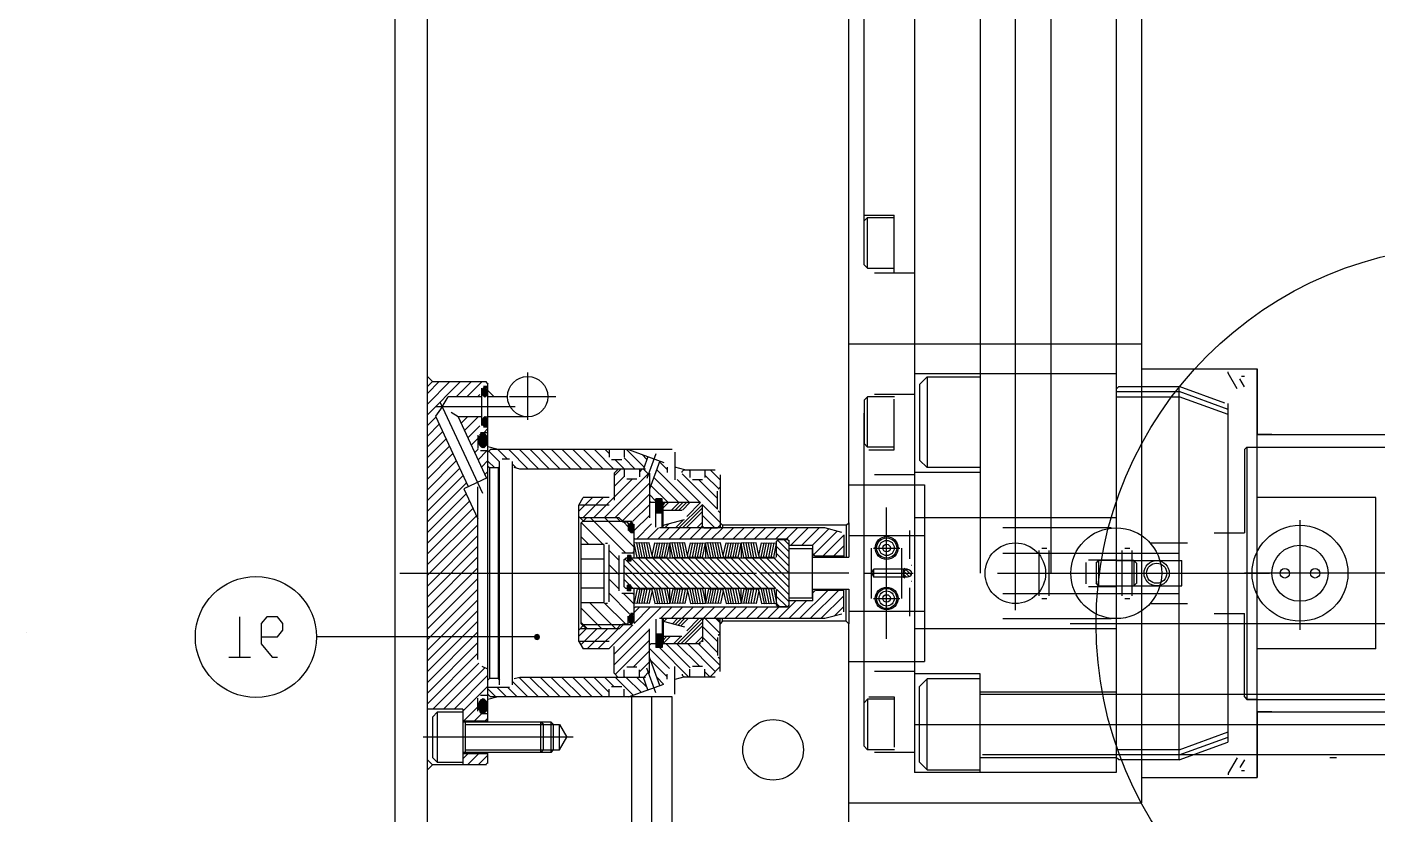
# Model space of a CAD drawing. Header units: millimetres. Extents: x -1 to 1014, y -756 to 757.
# Drawn here: x 357.9 to 429.7, y 126.9 to 168.8 of the extents above; entities that cross this region are included whole.
import ezdxf

# ---------------------------------------------------------------- set-up
doc = ezdxf.new("R2010")
doc.units = ezdxf.units.MM

# ---------------------------------------------------------------- blocks, each defined once
blk = doc.blocks.new('blockName2')
for points in [[(405.103, 306.066), (405.103, 129.081)], [(415.845, 306.066), (415.845, 129.081)], [(410.474, 137.724), (410.474, 295.457)], [(412.354, 295.457), (412.354, 139.69)], [(401.611, 142.375), (401.611, 292.819)], [(408.594, 215.156), (408.594, 139.69)], [(417.188, 212.337), (417.188, 127.47)], [(377.481, 29.578), (377.481, 203.965)], [(379.186, 29.578), (379.186, 203.965)], [(402.417, 200.332), (402.417, 156.126)], [(402.417, 158.758), (404.028, 158.758)], [(402.417, 158.436), (402.605, 158.624)], [(402.605, 155.938), (402.605, 158.624)], [(402.605, 158.624), (404.028, 158.624)], [(404.028, 155.669), (404.028, 158.758)], [(405.103, 158.129), (405.103, 129.081)], [(402.417, 156.126), (402.605, 155.938)], [(402.605, 155.938), (404.028, 155.938)], [(405.103, 155.669), (402.98, 155.669)], [(401.611, 151.909), (417.188, 151.909)], [(379.455, 149.895), (379.186, 150.164)], [(384.521, 150.379), (384.521, 147.851)], [(415.845, 150.298), (405.103, 150.298)], [(405.373, 149.745), (405.776, 150.148)], [(405.775, 150.148), (408.594, 150.148)], [(405.775, 150.148), (405.775, 145.314)], [(408.594, 150.282), (408.594, 145.046)], [(417.188, 150.567), (423.338, 150.567)], [(421.794, 150.34), (421.794, 150.42)], [(422.271, 149.515), (421.794, 150.34)], [(422.513, 150.189), (422.667, 150.189)], [(423.338, 128.813), (423.338, 150.567)], [(423.338, 150.566), (423.338, 147.075)], [(379.455, 149.895), (379.186, 149.627)], [(379.817, 149.895), (379.186, 149.264)], [(380.387, 149.895), (379.186, 148.694)], [(380.957, 149.895), (379.186, 148.124)], [(379.455, 149.895), (382.328, 149.895)], [(381.527, 149.895), (380.721, 149.089)], [(382.096, 149.895), (381.291, 149.089)], [(382.248, 149.632), (382.087, 149.348), (382.248, 149.064), (382.409, 149.348), (382.248, 149.632)], [(382.087, 147.553), (382.087, 149.551)], [(382.371, 149.166), (382.096, 149.442)], [(382.392, 149.222), (382.112, 149.502)], [(382.405, 149.285), (382.136, 149.553)], [(382.409, 149.632), (382.167, 149.632)], [(382.409, 149.357), (382.169, 149.596)], [(382.4, 149.442), (382.215, 149.626)], [(382.275, 149.895), (382.409, 149.761)], [(382.349, 149.568), (382.303, 149.615)], [(382.409, 149.638), (382.403, 149.632)], [(382.409, 131.767), (382.409, 149.815)], [(405.372, 149.745), (405.372, 145.717)], [(415.845, 149.493), (415.98, 149.627)], [(415.845, 149.493), (415.845, 129.888)], [(415.979, 149.627), (419.188, 149.627)], [(419.188, 129.753), (419.188, 149.627)], [(421.622, 148.742), (419.189, 149.627)], [(422.667, 149.618), (422.425, 150.037)], [(379.874, 148.774), (382.119, 143.959)], [(379.977, 148.552), (380.287, 149.089)], [(382.087, 149.089), (380.287, 149.089)], [(381.979, 149.208), (381.86, 149.089)], [(382.343, 149.119), (382.087, 149.375)], [(382.304, 149.082), (382.089, 149.297)], [(382.246, 149.064), (382.11, 149.2)], [(382.737, 149.089), (382.409, 149.418)], [(383.447, 149.089), (382.409, 149.089)], [(386.016, 149.089), (383.548, 149.089)], [(402.427, 148.898), (402.615, 149.086)], [(402.427, 148.898), (402.427, 146.589)], [(402.615, 146.401), (402.615, 149.086)], [(404.038, 149.086), (402.615, 149.086)], [(402.98, 149.22), (405.103, 149.22)], [(404.028, 146.266), (404.028, 148.952)], [(405.103, 149.22), (405.103, 130.159)], [(415.845, 149.358), (419.188, 149.358)], [(415.845, 149.089), (419.188, 149.089)], [(421.794, 148.41), (419.189, 149.359)], [(421.794, 148.142), (419.189, 149.09)], [(421.794, 130.702), (421.794, 148.732)], [(379.638, 148.007), (379.186, 147.555)], [(379.977, 148.552), (379.621, 148.044)], [(379.621, 148.044), (381.364, 144.305)], [(383.86, 148.552), (379.644, 148.552)], [(380.82, 148.015), (380.445, 148.254)], [(382.087, 148.015), (380.82, 148.015)], [(380.82, 148.015), (382.338, 144.759)], [(381.321, 148.015), (380.979, 147.673)], [(381.891, 148.015), (381.16, 147.285)], [(382.248, 148.041), (382.087, 147.757), (382.248, 147.473), (382.409, 147.757), (382.248, 148.041)], [(382.409, 147.766), (382.169, 148.005)], [(382.4, 147.85), (382.215, 148.035)], [(382.349, 147.977), (382.303, 148.023)], [(384.521, 148.015), (382.409, 148.015)], [(402.417, 148.213), (402.417, 131.166)], [(379.82, 147.619), (379.186, 146.985)], [(381.981, 147.536), (381.342, 146.896)], [(382.343, 147.528), (382.087, 147.783)], [(382.304, 147.491), (382.089, 147.705)], [(382.371, 147.575), (382.096, 147.851)], [(382.246, 147.473), (382.11, 147.608)], [(382.392, 147.63), (382.112, 147.91)], [(382.405, 147.694), (382.136, 147.962)], [(382.409, 147.473), (382.167, 147.473)], [(382.409, 147.394), (382.184, 147.169)], [(380.001, 147.23), (379.186, 146.415)], [(380.182, 146.841), (379.186, 145.846)], [(381.88, 146.865), (381.523, 146.508)], [(382.144, 146.364), (382.409, 146.766), (382.144, 147.169), (381.88, 146.766), (382.144, 146.364)], [(382.262, 147.127), (381.88, 146.745)], [(381.88, 147.035), (381.88, 146.337)], [(382.214, 147.155), (381.882, 146.823)], [(382.301, 147.09), (381.887, 146.676)], [(382.152, 147.169), (381.898, 146.915)], [(382.334, 147.047), (381.9, 146.613)], [(382.361, 146.998), (381.919, 146.556)], [(382.382, 146.943), (381.943, 146.504)], [(382.05, 147.143), (381.955, 147.048)], [(382.398, 146.883), (381.974, 146.459)], [(382.407, 146.816), (382.01, 146.419)], [(382.409, 147.169), (382.014, 147.169)], [(382.408, 146.742), (382.054, 146.388)], [(382.399, 146.656), (382.11, 146.367)], [(402.427, 146.589), (402.615, 146.401)], [(424.125, 147.075), (423.338, 147.075)], [(423.339, 147.075), (432.205, 147.075)], [(380.363, 146.453), (379.186, 145.276)], [(380.544, 146.064), (379.186, 144.706)], [(381.885, 146.3), (381.704, 146.119)], [(382.357, 146.202), (381.885, 145.731)], [(382.409, 146.202), (382.014, 146.202)], [(382.366, 146.548), (382.188, 146.369)], [(382.946, 146.27), (382.409, 146.413)], [(382.543, 146.27), (382.409, 146.135)], [(383.028, 145.615), (382.458, 146.185)], [(388.854, 146.27), (382.543, 146.27)], [(383.444, 145.769), (382.943, 146.27)], [(392.211, 146.27), (382.946, 146.27)], [(384.551, 145.232), (383.513, 146.27)], [(385.12, 145.232), (384.083, 146.27)], [(385.69, 145.232), (384.653, 146.27)], [(386.26, 145.232), (385.222, 146.27)], [(386.829, 145.232), (385.792, 146.27)], [(387.399, 145.232), (386.362, 146.27)], [(387.969, 145.232), (386.931, 146.27)], [(388.539, 145.232), (387.501, 146.27)], [(389.108, 145.232), (388.071, 146.27)], [(388.854, 146.056), (388.641, 146.27)], [(388.854, 146.27), (388.854, 145.867)], [(389.66, 146.27), (389.66, 145.867)], [(390.716, 145.334), (389.78, 146.27)], [(389.893, 146.27), (391.766, 145.588)], [(390.868, 145.752), (390.611, 146.008)], [(390.92, 145.896), (390.679, 145.232)], [(391.335, 146.054), (390.857, 144.74)], [(392.346, 146.135), (392.346, 144.658)], [(404.038, 146.401), (402.615, 146.401)], [(402.686, 146.266), (404.028, 146.266)], [(422.801, 146.404), (422.667, 146.27)], [(422.667, 146.27), (422.667, 141.838)], [(422.801, 146.404), (430.992, 146.404)], [(422.801, 146.404), (422.801, 132.976)], [(380.725, 145.676), (379.186, 144.136)], [(380.907, 145.287), (379.186, 143.567)], [(382.409, 145.685), (382.066, 145.342)], [(382.409, 145.115), (382.248, 144.954)], [(382.774, 145.299), (382.409, 145.665)], [(382.489, 145.299), (382.409, 145.38)], [(382.948, 145.299), (382.489, 145.299)], [(382.489, 145.299), (382.489, 134.08)], [(382.948, 145.299), (383.028, 145.38)], [(382.948, 145.299), (382.948, 134.08)], [(383.028, 133.744), (383.028, 145.635)], [(383.565, 145.769), (383.162, 145.769)], [(383.7, 145.635), (383.7, 133.744)], [(383.936, 145.277), (383.7, 145.513)], [(384.102, 145.232), (383.799, 145.313)], [(390.788, 145.232), (384.102, 145.232)], [(389.526, 145.732), (388.989, 145.732)], [(389.479, 145.232), (389.123, 144.876)], [(389.123, 145.017), (389.338, 145.232)], [(389.678, 145.232), (389.178, 145.732)], [(390.248, 145.232), (389.654, 145.826)], [(389.66, 145.232), (389.66, 144.829)], [(390.619, 145.232), (390.466, 145.079)], [(390.466, 145.232), (390.466, 144.829)], [(391.003, 144.91), (390.681, 145.232)], [(391.551, 145.666), (391.003, 144.16)], [(393.138, 143.45), (391.383, 145.204)], [(391.943, 145.214), (391.535, 145.622)], [(391.943, 145.335), (391.943, 145.061)], [(392.883, 145.195), (392.346, 145.339)], [(392.749, 145.115), (392.829, 145.195)], [(392.749, 145.061), (392.749, 145.115)], [(392.829, 145.195), (393.151, 145.195)], [(392.883, 145.195), (394.494, 145.195)], [(393.151, 145.145), (393.101, 145.195)], [(393.151, 145.195), (393.151, 144.792)], [(393.957, 145.195), (393.957, 144.792)], [(394.763, 144.658), (394.226, 145.195)], [(405.373, 145.717), (405.776, 145.314)], [(408.594, 145.314), (405.775, 145.314)], [(381.088, 144.899), (379.186, 142.997)], [(381.269, 144.51), (379.186, 142.427)], [(382.409, 144.792), (381.121, 144.192)], [(390.082, 144.695), (388.03, 142.644)], [(390.935, 144.978), (388.6, 142.644)], [(389.123, 145.017), (389.123, 143.987)], [(389.66, 144.843), (389.123, 144.306)], [(391.003, 144.477), (389.17, 142.644)], [(390.331, 144.695), (389.794, 144.695)], [(391.003, 145.017), (391.003, 142.644)], [(392.568, 143.45), (391.231, 144.787)], [(393.708, 143.45), (392.477, 144.68)], [(394.629, 143.098), (392.741, 144.985)], [(393.823, 144.658), (393.286, 144.658)], [(394.629, 143.668), (393.638, 144.658)], [(394.687, 144.179), (393.957, 144.909)], [(394.763, 144.927), (394.763, 142.107)], [(405.103, 144.927), (402.98, 144.927)], [(408.594, 145.045), (405.103, 145.045)], [(381.248, 143.92), (379.186, 141.858)], [(381.121, 144.192), (381.872, 142.582)], [(381.872, 135.094), (381.872, 144.285)], [(387.965, 143.718), (387.243, 142.996)], [(387.243, 143.315), (387.476, 143.718)], [(388.535, 143.718), (387.461, 142.644)], [(388.854, 143.718), (387.476, 143.718)], [(389.123, 143.987), (389.123, 143.584)], [(391.003, 143.907), (389.569, 142.473)], [(391.352, 143.526), (391.003, 143.875)], [(391.998, 143.45), (391.079, 144.369)], [(394.629, 143.102), (394.629, 144.065)], [(394.763, 144.255), (394.668, 144.16)], [(401.611, 144.39), (405.64, 144.39)], [(405.64, 144.39), (405.64, 134.99)], [(429.273, 143.718), (423.338, 143.718)], [(429.649, 143.718), (423.339, 143.718)], [(429.649, 135.662), (429.649, 143.718)], [(381.429, 143.531), (379.186, 141.288)], [(381.61, 143.143), (379.186, 140.718)], [(388.854, 143.315), (387.243, 143.315)], [(387.243, 136.064), (387.243, 143.315)], [(391.003, 143.338), (390.102, 142.437)], [(391.07, 143.45), (391.003, 143.517)], [(391.352, 143.45), (391.07, 143.45)], [(391.688, 143.651), (391.352, 143.651)], [(391.352, 142.141), (391.352, 143.651)], [(391.674, 143.3), (391.352, 143.623)], [(391.674, 143.243), (391.352, 143.566)], [(391.674, 143.186), (391.352, 143.509)], [(391.674, 143.129), (391.352, 143.452)], [(391.674, 143.072), (391.352, 143.395)], [(391.674, 143.015), (391.352, 143.338)], [(391.674, 142.958), (391.352, 143.281)], [(391.663, 142.912), (391.352, 143.224)], [(391.606, 142.912), (391.352, 143.167)], [(391.549, 142.912), (391.352, 143.11)], [(391.492, 142.912), (391.352, 143.053)], [(391.435, 142.912), (391.352, 142.996)], [(391.674, 143.357), (391.381, 143.651)], [(391.674, 143.414), (391.437, 143.651)], [(391.674, 143.471), (391.494, 143.651)], [(391.674, 143.528), (391.551, 143.651)], [(391.674, 143.585), (391.608, 143.651)], [(391.674, 143.642), (391.665, 143.651)], [(391.674, 142.107), (391.674, 143.651)], [(391.688, 142.107), (391.688, 143.651)], [(391.741, 143.45), (391.688, 143.503)], [(391.733, 142.107), (391.733, 143.45)], [(393.715, 143.45), (391.733, 143.45)], [(391.828, 143.45), (391.733, 143.355)], [(392.018, 143.45), (391.733, 143.165)], [(391.733, 143.047), (392.727, 143.047)], [(392.588, 143.45), (392.185, 143.047)], [(392.778, 143.45), (392.375, 143.047)], [(392.968, 143.45), (392.565, 143.047)], [(393.822, 143.354), (392.574, 142.107)], [(393.158, 143.45), (392.754, 143.045)], [(393.823, 143.165), (392.764, 142.107)], [(393.823, 142.975), (392.954, 142.107)], [(393.727, 143.449), (392.986, 142.709)], [(393.823, 142.107), (393.823, 143.342)], [(394.763, 142.394), (393.823, 143.334)], [(394.763, 142.912), (394.668, 143.007)], [(403.626, 136.198), (403.626, 143.181)], [(381.792, 142.754), (379.186, 140.148)], [(381.872, 142.264), (379.186, 139.579)], [(387.478, 142.476), (387.243, 142.711)], [(389.398, 142.644), (387.31, 142.644)], [(387.377, 142.375), (387.646, 142.644)], [(387.377, 137.004), (387.377, 142.375)], [(388.517, 141.24), (387.379, 142.377)], [(390.063, 142.442), (387.444, 142.442)], [(389.753, 140.764), (387.873, 142.644)], [(390.197, 141.079), (388.632, 142.644)], [(389.466, 142.442), (389.264, 142.644)], [(389.6, 142.442), (389.398, 142.644)], [(389.835, 142.402), (389.561, 142.402)], [(389.875, 142.161), (389.634, 142.402)], [(389.875, 142.362), (389.835, 142.402)], [(390.036, 142.406), (389.875, 142.122), (390.036, 141.838), (390.197, 142.122), (390.036, 142.406)], [(389.875, 142.362), (389.875, 141.972)], [(390.18, 141.996), (389.901, 142.276)], [(390.193, 142.059), (389.925, 142.327)], [(390.197, 142.131), (389.958, 142.37)], [(390.188, 142.216), (390.004, 142.4)], [(390.138, 142.342), (390.091, 142.389)], [(391.003, 142.768), (390.197, 141.962)], [(390.197, 140.495), (390.197, 142.308)], [(391.117, 142.313), (390.307, 141.503)], [(391.378, 142.912), (391.352, 142.939)], [(391.352, 142.912), (391.674, 142.912)], [(391.733, 142.243), (392.862, 142.546)], [(391.772, 142.254), (391.733, 142.215)], [(392.031, 142.323), (391.815, 142.107)], [(392.81, 142.532), (392.385, 142.107)], [(393.823, 142.406), (393.524, 142.107)], [(394.481, 142.107), (393.823, 142.765)], [(394.629, 142.112), (394.763, 142.246)], [(394.897, 142.241), (394.763, 142.375)], [(394.897, 142.241), (394.897, 142.107)], [(401.477, 142.241), (394.897, 142.241)], [(401.477, 142.241), (401.611, 142.375)], [(401.477, 142.241), (401.477, 140.538)], [(401.611, 142.375), (401.611, 140.539)], [(415.845, 142.644), (405.103, 142.644)], [(425.621, 142.508), (425.621, 136.671)], [(381.872, 141.695), (379.186, 139.009)], [(387.757, 141.24), (387.377, 141.62)], [(390.131, 141.893), (389.876, 142.149)], [(390.092, 141.856), (389.878, 142.071)], [(390.16, 141.94), (389.884, 142.216)], [(390.034, 141.838), (389.899, 141.974)], [(390.157, 141.838), (390.009, 141.838)], [(390.157, 141.838), (390.197, 141.798)], [(390.251, 141.503), (390.197, 141.556)], [(391.484, 142.11), (390.877, 141.503)], [(392.051, 142.107), (391.447, 141.503)], [(400.34, 142.107), (391.54, 142.107)], [(392.621, 142.107), (392.016, 141.503)], [(393.19, 142.107), (392.586, 141.503)], [(393.76, 142.107), (393.156, 141.503)], [(393.823, 142.216), (393.714, 142.107)], [(394.33, 142.107), (393.726, 141.503)], [(393.911, 142.107), (393.823, 142.195)], [(393.823, 142.179), (393.89, 142.112)], [(393.89, 142.112), (394.629, 142.112)], [(394.9, 142.107), (394.295, 141.503)], [(395.469, 142.107), (394.865, 141.503)], [(396.039, 142.107), (395.435, 141.503)], [(396.609, 142.107), (396.004, 141.503)], [(397.178, 142.107), (396.574, 141.503)], [(397.748, 142.107), (397.144, 141.503)], [(398.318, 142.107), (397.714, 141.503)], [(398.888, 142.107), (398.283, 141.503)], [(399.457, 142.107), (398.517, 141.167)], [(400.027, 142.107), (399.087, 141.167)], [(400.543, 142.053), (399.657, 141.167)], [(400.992, 141.932), (399.744, 140.684)], [(401.354, 141.724), (400.232, 140.603)], [(401.243, 141.865), (400.34, 142.107)], [(401.343, 141.735), (401.343, 140.538)], [(401.611, 141.704), (405.64, 141.704)], [(404.834, 141.972), (404.834, 140.461)], [(415.577, 142.107), (409.802, 142.107)], [(421.056, 141.838), (422.667, 141.838)], [(381.872, 141.125), (379.186, 138.439)], [(387.377, 141.24), (388.593, 141.24)], [(388.586, 138.172), (388.586, 141.207)], [(388.666, 141.288), (388.774, 141.288)], [(388.854, 138.172), (388.854, 141.207)], [(389.392, 140.365), (388.854, 140.903)], [(390.117, 140.764), (390.197, 140.845)], [(390.328, 141.301), (390.197, 141.285)], [(390.353, 140.522), (390.197, 141.285)], [(398.388, 141.503), (390.251, 141.503)], [(390.487, 140.522), (390.328, 141.301)], [(390.464, 141.301), (390.33, 141.285)], [(390.597, 141.301), (390.464, 141.285)], [(390.62, 140.522), (390.464, 141.301)], [(390.73, 141.301), (390.597, 141.285)], [(390.753, 140.522), (390.597, 141.301)], [(390.864, 141.301), (390.73, 141.285)], [(390.887, 140.522), (390.73, 141.301)], [(390.997, 141.301), (390.864, 141.285)], [(391.02, 140.539), (390.864, 141.301)], [(391.144, 140.627), (390.997, 141.301)], [(391.144, 140.627), (391.291, 141.301)], [(391.268, 140.539), (391.424, 141.301)], [(391.291, 141.301), (391.424, 141.285)], [(391.401, 140.522), (391.557, 141.301)], [(391.424, 141.301), (391.557, 141.285)], [(391.535, 140.522), (391.691, 141.301)], [(391.557, 141.301), (391.691, 141.285)], [(391.668, 140.522), (391.824, 141.301)], [(391.691, 141.301), (391.824, 141.285)], [(391.801, 140.522), (391.96, 141.301)], [(391.824, 141.301), (391.957, 141.285)], [(391.934, 140.522), (392.091, 141.285)], [(391.96, 141.301), (392.091, 141.285)], [(392.221, 141.301), (392.091, 141.285)], [(392.247, 140.522), (392.091, 141.285)], [(392.091, 141.285), (392.091, 140.495)], [(392.38, 140.522), (392.221, 141.301)], [(392.357, 141.301), (392.224, 141.285)], [(392.49, 141.301), (392.357, 141.285)], [(392.513, 140.522), (392.357, 141.301)], [(392.624, 141.301), (392.49, 141.285)], [(392.647, 140.522), (392.49, 141.301)], [(392.757, 141.301), (392.624, 141.285)], [(392.78, 140.522), (392.624, 141.301)], [(392.89, 141.301), (392.757, 141.285)], [(392.913, 140.539), (392.757, 141.301)], [(393.037, 140.627), (392.89, 141.301)], [(393.037, 140.627), (393.184, 141.301)], [(393.161, 140.539), (393.318, 141.301)], [(393.184, 141.301), (393.318, 141.285)], [(393.295, 140.522), (393.451, 141.301)], [(393.318, 141.301), (393.451, 141.285)], [(393.428, 140.522), (393.584, 141.301)], [(393.451, 141.301), (393.584, 141.285)], [(393.561, 140.522), (393.717, 141.301)], [(393.584, 141.301), (393.717, 141.285)], [(393.694, 140.522), (393.853, 141.301)], [(393.717, 141.301), (393.851, 141.285)], [(393.828, 140.522), (393.984, 141.285)], [(393.853, 141.301), (393.984, 141.285)], [(394.115, 141.301), (393.984, 141.285)], [(394.14, 140.522), (393.984, 141.285)], [(393.984, 141.285), (393.984, 140.495)], [(394.273, 140.522), (394.115, 141.301)], [(394.251, 141.301), (394.117, 141.285)], [(394.384, 141.301), (394.251, 141.285)], [(394.407, 140.522), (394.251, 141.301)], [(394.517, 141.301), (394.384, 141.285)], [(394.54, 140.522), (394.384, 141.301)], [(394.65, 141.301), (394.517, 141.285)], [(394.673, 140.522), (394.517, 141.301)], [(394.784, 141.301), (394.65, 141.285)], [(394.807, 140.539), (394.65, 141.301)], [(394.931, 140.627), (394.784, 141.301)], [(394.931, 140.627), (395.078, 141.301)], [(395.055, 140.539), (395.211, 141.301)], [(395.078, 141.301), (395.211, 141.285)], [(395.188, 140.522), (395.344, 141.301)], [(395.211, 141.301), (395.344, 141.285)], [(395.321, 140.522), (395.478, 141.301)], [(395.344, 141.301), (395.478, 141.285)], [(395.455, 140.522), (395.611, 141.301)], [(395.478, 141.301), (395.611, 141.285)], [(395.588, 140.522), (395.747, 141.301)], [(395.611, 141.301), (395.744, 141.285)], [(395.721, 140.522), (395.877, 141.285)], [(395.747, 141.301), (395.877, 141.285)], [(396.008, 141.301), (395.877, 141.285)], [(396.034, 140.522), (395.877, 141.285)], [(395.877, 141.285), (395.877, 140.495)], [(396.167, 140.522), (396.008, 141.301)], [(396.144, 141.301), (396.011, 141.285)], [(396.277, 141.301), (396.144, 141.285)], [(396.3, 140.522), (396.144, 141.301)], [(396.41, 141.301), (396.277, 141.285)], [(396.433, 140.522), (396.277, 141.301)], [(396.544, 141.301), (396.41, 141.285)], [(396.567, 140.522), (396.41, 141.301)], [(396.677, 141.301), (396.544, 141.285)], [(396.7, 140.539), (396.544, 141.301)], [(396.824, 140.627), (396.677, 141.301)], [(396.824, 140.627), (396.971, 141.301)], [(396.948, 140.539), (397.104, 141.301)], [(396.971, 141.301), (397.104, 141.285)], [(397.081, 140.522), (397.238, 141.301)], [(397.104, 141.301), (397.238, 141.285)], [(397.215, 140.522), (397.371, 141.301)], [(397.238, 141.301), (397.371, 141.285)], [(397.348, 140.522), (397.504, 141.301)], [(397.371, 141.301), (397.504, 141.285)], [(397.481, 140.522), (397.64, 141.301)], [(397.504, 141.301), (397.637, 141.285)], [(397.615, 140.522), (397.771, 141.285)], [(397.64, 141.301), (397.771, 141.285)], [(397.771, 141.395), (397.851, 141.476)], [(397.771, 140.549), (397.771, 141.395)], [(398.442, 140.446), (397.771, 141.117)], [(398.442, 140.825), (397.822, 141.446)], [(398.362, 141.476), (397.851, 141.476)], [(398.442, 141.205), (398.172, 141.476)], [(398.362, 141.476), (398.442, 141.395)], [(398.442, 137.931), (398.442, 141.449)], [(399.691, 141.167), (398.442, 141.167)], [(398.442, 141.006), (399.678, 141.006)], [(399.678, 138.374), (399.678, 141.006)], [(399.691, 140.538), (399.691, 141.167)], [(401.343, 141.144), (400.802, 140.603)], [(402.82, 138.347), (402.82, 141.033)], [(402.921, 141.033), (404.333, 141.033)], [(404.431, 138.347), (404.431, 141.033)], [(411.743, 138.481), (411.743, 140.898)], [(411.877, 141.033), (412.145, 141.033)], [(412.28, 138.481), (412.28, 140.898)], [(416.16, 138.481), (416.16, 140.898)], [(416.295, 141.033), (416.563, 141.033)], [(416.698, 138.481), (416.698, 140.898)], [(417.647, 141.301), (419.635, 141.301)], [(381.872, 140.555), (379.186, 137.87)], [(387.377, 140.465), (388.586, 140.465)], [(389.392, 139.606), (388.854, 140.143)], [(389.392, 138.75), (389.392, 140.63)], [(390.117, 140.764), (389.526, 140.764)], [(389.66, 140.415), (389.741, 140.495)], [(389.66, 138.965), (389.66, 140.415)], [(390.888, 138.884), (389.66, 140.112)], [(391.268, 138.884), (389.699, 140.453)], [(389.835, 140.495), (389.741, 140.495)], [(390.009, 140.628), (389.835, 140.628)], [(389.835, 140.628), (389.835, 140.328)], [(390.009, 140.413), (389.835, 140.588)], [(390.009, 140.356), (389.835, 140.531)], [(389.981, 140.328), (389.835, 140.474)], [(389.924, 140.328), (389.835, 140.417)], [(389.867, 140.328), (389.835, 140.36)], [(390.009, 140.328), (389.835, 140.328)], [(390.009, 140.47), (389.851, 140.628)], [(390.009, 140.527), (389.908, 140.628)], [(390.009, 140.584), (389.965, 140.628)], [(390.009, 140.628), (390.009, 140.328)], [(397.717, 140.495), (390.009, 140.495)], [(391.648, 138.884), (390.037, 140.495)], [(390.353, 140.522), (390.486, 140.541)], [(390.353, 140.522), (390.353, 140.495)], [(392.028, 138.884), (390.416, 140.495)], [(390.487, 140.522), (390.62, 140.541)], [(390.487, 140.522), (390.487, 140.495)], [(390.62, 140.522), (390.753, 140.541)], [(390.62, 140.495), (390.62, 140.541)], [(390.62, 140.522), (390.62, 140.495)], [(390.753, 140.522), (390.886, 140.541)], [(390.753, 140.495), (390.753, 140.541)], [(390.753, 140.522), (390.753, 140.495)], [(392.408, 138.884), (390.796, 140.495)], [(390.886, 140.495), (390.886, 140.541)], [(390.887, 140.522), (391.02, 140.541)], [(390.887, 140.522), (390.887, 140.495)], [(391.02, 140.495), (391.02, 140.541)], [(391.02, 140.522), (391.144, 140.539)], [(391.02, 140.522), (391.02, 140.495)], [(391.144, 140.627), (391.144, 140.495)], [(391.268, 140.522), (391.144, 140.539)], [(392.787, 138.884), (391.176, 140.495)], [(391.401, 140.522), (391.268, 140.541)], [(391.268, 140.495), (391.268, 140.541)], [(391.268, 140.522), (391.268, 140.495)], [(391.401, 140.522), (391.401, 140.495)], [(391.535, 140.522), (391.402, 140.541)], [(391.402, 140.495), (391.402, 140.541)], [(391.668, 140.522), (391.535, 140.541)], [(391.535, 140.495), (391.535, 140.541)], [(391.535, 140.522), (391.535, 140.495)], [(393.167, 138.884), (391.556, 140.495)], [(391.801, 140.522), (391.668, 140.541)], [(391.668, 140.495), (391.668, 140.541)], [(391.668, 140.522), (391.668, 140.495)], [(391.934, 140.522), (391.801, 140.541)], [(391.801, 140.522), (391.801, 140.495)], [(391.934, 140.522), (391.934, 140.495)], [(393.547, 138.884), (391.936, 140.495)], [(392.247, 140.522), (392.38, 140.541)], [(392.247, 140.522), (392.247, 140.495)], [(393.927, 138.884), (392.315, 140.495)], [(392.38, 140.522), (392.513, 140.541)], [(392.38, 140.522), (392.38, 140.495)], [(392.513, 140.522), (392.646, 140.541)], [(392.513, 140.495), (392.513, 140.541)], [(392.513, 140.522), (392.513, 140.495)], [(392.646, 140.495), (392.646, 140.541)], [(392.647, 140.522), (392.78, 140.541)], [(392.647, 140.522), (392.647, 140.495)], [(394.307, 138.884), (392.695, 140.495)], [(392.78, 140.522), (392.913, 140.541)], [(392.78, 140.495), (392.78, 140.541)], [(392.78, 140.522), (392.78, 140.495)], [(392.913, 140.495), (392.913, 140.541)], [(392.913, 140.522), (393.037, 140.539)], [(392.913, 140.522), (392.913, 140.495)], [(393.037, 140.627), (393.037, 140.495)], [(393.161, 140.522), (393.037, 140.539)], [(394.686, 138.884), (393.075, 140.495)], [(393.161, 140.522), (393.161, 140.495)], [(393.295, 140.522), (393.162, 140.541)], [(393.162, 140.495), (393.162, 140.541)], [(393.428, 140.522), (393.295, 140.541)], [(393.295, 140.495), (393.295, 140.541)], [(393.295, 140.522), (393.295, 140.495)], [(393.561, 140.522), (393.428, 140.541)], [(393.428, 140.495), (393.428, 140.541)], [(393.428, 140.522), (393.428, 140.495)], [(395.066, 138.884), (393.455, 140.495)], [(393.694, 140.522), (393.561, 140.541)], [(393.561, 140.495), (393.561, 140.541)], [(393.561, 140.522), (393.561, 140.495)], [(393.694, 140.522), (393.694, 140.495)], [(393.828, 140.522), (393.695, 140.541)], [(393.828, 140.522), (393.828, 140.495)], [(395.446, 138.884), (393.835, 140.495)], [(394.14, 140.522), (394.273, 140.541)], [(394.14, 140.522), (394.14, 140.495)], [(395.826, 138.884), (394.214, 140.495)], [(394.273, 140.522), (394.406, 140.541)], [(394.273, 140.522), (394.273, 140.495)], [(394.406, 140.495), (394.406, 140.541)], [(394.407, 140.522), (394.54, 140.541)], [(394.407, 140.522), (394.407, 140.495)], [(394.54, 140.522), (394.673, 140.541)], [(394.54, 140.495), (394.54, 140.541)], [(394.54, 140.522), (394.54, 140.495)], [(396.206, 138.884), (394.594, 140.495)], [(394.673, 140.522), (394.806, 140.541)], [(394.673, 140.495), (394.673, 140.541)], [(394.673, 140.522), (394.673, 140.495)], [(394.806, 140.495), (394.806, 140.541)], [(394.807, 140.522), (394.931, 140.539)], [(394.807, 140.522), (394.807, 140.495)], [(394.931, 140.627), (394.931, 140.495)], [(395.055, 140.522), (394.931, 140.539)], [(396.585, 138.884), (394.974, 140.495)], [(395.188, 140.522), (395.055, 140.541)], [(395.055, 140.495), (395.055, 140.541)], [(395.055, 140.522), (395.055, 140.495)], [(395.321, 140.522), (395.188, 140.541)], [(395.188, 140.495), (395.188, 140.541)], [(395.188, 140.522), (395.188, 140.495)], [(395.321, 140.522), (395.321, 140.495)], [(395.455, 140.522), (395.322, 140.541)], [(395.322, 140.495), (395.322, 140.541)], [(396.965, 138.884), (395.354, 140.495)], [(395.588, 140.522), (395.455, 140.541)], [(395.455, 140.495), (395.455, 140.541)], [(395.455, 140.522), (395.455, 140.495)], [(395.721, 140.522), (395.588, 140.541)], [(395.588, 140.522), (395.588, 140.495)], [(395.721, 140.522), (395.721, 140.495)], [(397.345, 138.884), (395.734, 140.495)], [(396.034, 140.522), (396.167, 140.541)], [(396.034, 140.522), (396.034, 140.495)], [(397.725, 138.884), (396.113, 140.495)], [(396.167, 140.522), (396.3, 140.541)], [(396.167, 140.522), (396.167, 140.495)], [(396.3, 140.522), (396.433, 140.541)], [(396.3, 140.495), (396.3, 140.541)], [(396.3, 140.522), (396.3, 140.495)], [(396.433, 140.522), (396.566, 140.541)], [(396.433, 140.495), (396.433, 140.541)], [(396.433, 140.522), (396.433, 140.495)], [(398.442, 138.547), (396.493, 140.495)], [(396.566, 140.495), (396.566, 140.541)], [(396.567, 140.522), (396.7, 140.541)], [(396.567, 140.522), (396.567, 140.495)], [(396.7, 140.495), (396.7, 140.541)], [(396.7, 140.522), (396.824, 140.539)], [(396.7, 140.522), (396.7, 140.495)], [(396.824, 140.627), (396.824, 140.495)], [(396.948, 140.522), (396.824, 140.539)], [(398.442, 138.926), (396.873, 140.495)], [(397.081, 140.522), (396.948, 140.541)], [(396.948, 140.495), (396.948, 140.541)], [(396.948, 140.522), (396.948, 140.495)], [(397.081, 140.522), (397.081, 140.495)], [(397.215, 140.522), (397.082, 140.541)], [(397.082, 140.495), (397.082, 140.541)], [(397.348, 140.522), (397.215, 140.541)], [(397.215, 140.495), (397.215, 140.541)], [(397.215, 140.522), (397.215, 140.495)], [(398.442, 139.306), (397.253, 140.495)], [(397.481, 140.522), (397.348, 140.541)], [(397.348, 140.495), (397.348, 140.541)], [(397.348, 140.522), (397.348, 140.495)], [(397.481, 140.522), (397.481, 140.495)], [(397.615, 140.522), (397.482, 140.541)], [(397.615, 140.522), (397.615, 140.495)], [(398.442, 139.686), (397.633, 140.495)], [(398.442, 140.066), (397.771, 140.737)], [(399.825, 140.603), (399.691, 140.737)], [(399.691, 140.539), (401.611, 140.539)], [(401.343, 140.603), (399.825, 140.603)], [(404.941, 140.119), (404.968, 140.119)], [(409.802, 140.764), (419.188, 140.764)], [(414.233, 140.254), (414.233, 139.126)], [(415.845, 140.388), (414.368, 140.388)], [(414.771, 140.226), (414.771, 139.153)], [(414.772, 140.227), (414.906, 140.362)], [(414.905, 140.361), (414.905, 139.018)], [(416.785, 140.361), (414.905, 140.361)], [(415.845, 140.361), (419.336, 140.361)], [(416.785, 140.361), (416.785, 139.018)], [(416.92, 140.227), (416.785, 140.361)], [(416.919, 140.227), (416.919, 139.152)], [(419.336, 139.018), (419.336, 140.361)], [(377.719, 139.69), (396.704, 139.69)], [(381.872, 139.986), (379.186, 137.3)], [(381.872, 139.416), (379.186, 136.73)], [(387.585, 139.69), (387.585, 139.69)], [(389.392, 138.846), (388.854, 139.383)], [(390.509, 138.884), (389.66, 139.732)], [(401.611, 139.69), (396.87, 139.69)], [(402.417, 139.69), (405.034, 139.69)], [(402.82, 139.69), (402.944, 139.905)], [(402.82, 139.69), (402.944, 139.475)], [(402.944, 139.475), (402.944, 139.905)], [(404.727, 139.905), (402.944, 139.905)], [(404.727, 139.475), (402.944, 139.475)], [(404.518, 139.638), (404.675, 139.481)], [(404.595, 139.944), (404.526, 139.905)], [(404.526, 139.475), (404.526, 139.905)], [(404.595, 139.435), (404.526, 139.475)], [(404.544, 139.803), (404.839, 139.507)], [(404.647, 139.889), (404.926, 139.61)], [(405.103, 139.69), (405.103, 139.69)], [(409.523, 139.69), (423.991, 139.69)], [(411.636, 139.69), (411.636, 139.69)], [(415.845, 139.69), (415.845, 139.69)], [(468.323, 139.69), (422.667, 139.69)], [(422.667, 139.69), (422.667, 139.69)], [(381.872, 138.846), (379.186, 136.16)], [(387.377, 138.914), (388.586, 138.914)], [(389.961, 139.052), (389.66, 139.353)], [(389.749, 138.884), (389.66, 138.973)], [(389.741, 138.884), (389.66, 138.965)], [(389.835, 138.884), (389.741, 138.884)], [(389.835, 138.752), (389.835, 139.052)], [(390.009, 139.052), (389.835, 139.052)], [(390.009, 138.852), (389.835, 139.027)], [(390.009, 138.796), (389.835, 138.97)], [(389.996, 138.752), (389.835, 138.913)], [(389.939, 138.752), (389.835, 138.856)], [(389.882, 138.752), (389.835, 138.799)], [(390.009, 138.752), (389.835, 138.752)], [(390.009, 138.909), (389.867, 139.052)], [(390.009, 138.966), (389.924, 139.052)], [(390.009, 139.023), (389.981, 139.052)], [(390.009, 138.752), (390.009, 139.052)], [(390.129, 138.884), (390.009, 139.003)], [(397.717, 138.884), (390.009, 138.884)], [(390.197, 137.071), (390.197, 138.884)], [(390.353, 138.857), (390.197, 138.095)], [(390.487, 138.857), (390.328, 138.079)], [(390.353, 138.857), (390.353, 138.884)], [(390.353, 138.857), (390.486, 138.839)], [(390.464, 138.078), (390.62, 138.857)], [(390.487, 138.857), (390.487, 138.884)], [(390.487, 138.857), (390.62, 138.839)], [(390.597, 138.078), (390.753, 138.857)], [(390.62, 138.857), (390.62, 138.884)], [(390.62, 138.839), (390.62, 138.884)], [(390.62, 138.857), (390.753, 138.839)], [(390.73, 138.078), (390.887, 138.857)], [(390.753, 138.857), (390.753, 138.884)], [(390.753, 138.839), (390.753, 138.884)], [(390.753, 138.857), (390.886, 138.839)], [(391.02, 138.841), (390.864, 138.078)], [(390.886, 138.839), (390.886, 138.884)], [(390.887, 138.857), (390.887, 138.884)], [(390.887, 138.857), (391.02, 138.839)], [(391.144, 138.753), (390.997, 138.078)], [(391.02, 138.857), (391.02, 138.884)], [(391.02, 138.839), (391.02, 138.884)], [(391.02, 138.857), (391.125, 138.842)], [(391.144, 138.753), (391.144, 138.884)], [(391.144, 138.753), (391.291, 138.078)], [(391.268, 138.857), (391.162, 138.842)], [(391.268, 138.857), (391.268, 138.884)], [(391.268, 138.839), (391.268, 138.884)], [(391.401, 138.857), (391.268, 138.839)], [(391.268, 138.841), (391.424, 138.078)], [(391.401, 138.857), (391.401, 138.884)], [(391.557, 138.078), (391.401, 138.857)], [(391.402, 138.839), (391.402, 138.884)], [(391.535, 138.857), (391.402, 138.839)], [(391.535, 138.857), (391.535, 138.884)], [(391.535, 138.839), (391.535, 138.884)], [(391.691, 138.078), (391.535, 138.857)], [(391.668, 138.857), (391.535, 138.839)], [(391.668, 138.857), (391.668, 138.884)], [(391.668, 138.839), (391.668, 138.884)], [(391.824, 138.078), (391.668, 138.857)], [(391.801, 138.857), (391.668, 138.839)], [(391.801, 138.857), (391.801, 138.884)], [(391.934, 138.857), (391.801, 138.839)], [(391.801, 138.857), (391.96, 138.079)], [(391.934, 138.857), (391.934, 138.884)], [(391.934, 138.857), (392.091, 138.095)], [(392.091, 138.095), (392.091, 138.884)], [(392.247, 138.857), (392.091, 138.095)], [(392.38, 138.857), (392.221, 138.079)], [(392.247, 138.857), (392.247, 138.884)], [(392.247, 138.857), (392.38, 138.839)], [(392.357, 138.078), (392.513, 138.857)], [(392.38, 138.857), (392.38, 138.884)], [(392.38, 138.857), (392.513, 138.839)], [(392.49, 138.078), (392.647, 138.857)], [(392.513, 138.857), (392.513, 138.884)], [(392.513, 138.839), (392.513, 138.884)], [(392.513, 138.857), (392.646, 138.839)], [(392.624, 138.078), (392.78, 138.857)], [(392.646, 138.839), (392.646, 138.884)], [(392.647, 138.857), (392.647, 138.884)], [(392.647, 138.857), (392.78, 138.839)], [(392.913, 138.841), (392.757, 138.078)], [(392.78, 138.857), (392.78, 138.884)], [(392.78, 138.839), (392.78, 138.884)], [(392.78, 138.857), (392.913, 138.839)], [(393.037, 138.753), (392.89, 138.078)], [(392.913, 138.857), (392.913, 138.884)], [(392.913, 138.839), (392.913, 138.884)], [(392.913, 138.857), (393.019, 138.842)], [(393.037, 138.753), (393.037, 138.884)], [(393.037, 138.753), (393.184, 138.078)], [(393.161, 138.857), (393.056, 138.842)], [(393.161, 138.857), (393.161, 138.884)], [(393.161, 138.841), (393.318, 138.078)], [(393.162, 138.839), (393.162, 138.884)], [(393.295, 138.857), (393.162, 138.839)], [(393.295, 138.857), (393.295, 138.884)], [(393.295, 138.839), (393.295, 138.884)], [(393.451, 138.078), (393.295, 138.857)], [(393.428, 138.857), (393.295, 138.839)], [(393.428, 138.857), (393.428, 138.884)], [(393.428, 138.839), (393.428, 138.884)], [(393.584, 138.078), (393.428, 138.857)], [(393.561, 138.857), (393.428, 138.839)], [(393.561, 138.857), (393.561, 138.884)], [(393.561, 138.839), (393.561, 138.884)], [(393.717, 138.078), (393.561, 138.857)], [(393.694, 138.857), (393.561, 138.839)], [(393.694, 138.857), (393.694, 138.884)], [(393.694, 138.857), (393.853, 138.079)], [(393.828, 138.857), (393.695, 138.839)], [(393.828, 138.857), (393.828, 138.884)], [(393.828, 138.857), (393.984, 138.095)], [(393.984, 138.095), (393.984, 138.884)], [(394.14, 138.857), (393.984, 138.095)], [(394.273, 138.857), (394.115, 138.079)], [(394.14, 138.857), (394.14, 138.884)], [(394.14, 138.857), (394.273, 138.839)], [(394.251, 138.078), (394.407, 138.857)], [(394.273, 138.857), (394.273, 138.884)], [(394.273, 138.857), (394.406, 138.839)], [(394.384, 138.078), (394.54, 138.857)], [(394.406, 138.839), (394.406, 138.884)], [(394.407, 138.857), (394.407, 138.884)], [(394.407, 138.857), (394.54, 138.839)], [(394.517, 138.078), (394.673, 138.857)], [(394.54, 138.857), (394.54, 138.884)], [(394.54, 138.839), (394.54, 138.884)], [(394.54, 138.857), (394.673, 138.839)], [(394.807, 138.841), (394.65, 138.078)], [(394.673, 138.857), (394.673, 138.884)], [(394.673, 138.839), (394.673, 138.884)], [(394.673, 138.857), (394.806, 138.839)], [(394.931, 138.753), (394.784, 138.078)], [(394.806, 138.839), (394.806, 138.884)], [(394.807, 138.857), (394.807, 138.884)], [(394.807, 138.857), (394.912, 138.842)], [(394.931, 138.753), (394.931, 138.884)], [(394.931, 138.753), (395.078, 138.078)], [(395.055, 138.857), (394.949, 138.842)], [(395.055, 138.857), (395.055, 138.884)], [(395.055, 138.839), (395.055, 138.884)], [(395.188, 138.857), (395.055, 138.839)], [(395.055, 138.841), (395.211, 138.078)], [(395.188, 138.857), (395.188, 138.884)], [(395.188, 138.839), (395.188, 138.884)], [(395.344, 138.078), (395.188, 138.857)], [(395.321, 138.857), (395.188, 138.839)], [(395.321, 138.857), (395.321, 138.884)], [(395.478, 138.078), (395.321, 138.857)], [(395.322, 138.839), (395.322, 138.884)], [(395.455, 138.857), (395.322, 138.839)], [(395.455, 138.857), (395.455, 138.884)], [(395.455, 138.839), (395.455, 138.884)], [(395.611, 138.078), (395.455, 138.857)], [(395.588, 138.857), (395.455, 138.839)], [(395.588, 138.857), (395.588, 138.884)], [(395.721, 138.857), (395.588, 138.839)], [(395.588, 138.857), (395.747, 138.079)], [(395.721, 138.857), (395.721, 138.884)], [(395.721, 138.857), (395.877, 138.095)], [(395.877, 138.095), (395.877, 138.884)], [(396.034, 138.857), (395.877, 138.095)], [(396.167, 138.857), (396.008, 138.079)], [(396.034, 138.857), (396.034, 138.884)], [(396.034, 138.857), (396.167, 138.839)], [(396.144, 138.078), (396.3, 138.857)], [(396.167, 138.857), (396.167, 138.884)], [(396.167, 138.857), (396.3, 138.839)], [(396.277, 138.078), (396.433, 138.857)], [(396.3, 138.857), (396.3, 138.884)], [(396.3, 138.839), (396.3, 138.884)], [(396.3, 138.857), (396.433, 138.839)], [(396.41, 138.078), (396.567, 138.857)], [(396.433, 138.857), (396.433, 138.884)], [(396.433, 138.839), (396.433, 138.884)], [(396.433, 138.857), (396.566, 138.839)], [(396.7, 138.841), (396.544, 138.078)], [(396.566, 138.839), (396.566, 138.884)], [(396.567, 138.857), (396.567, 138.884)], [(396.567, 138.857), (396.7, 138.839)], [(396.824, 138.753), (396.677, 138.078)], [(396.7, 138.857), (396.7, 138.884)], [(396.7, 138.839), (396.7, 138.884)], [(396.7, 138.857), (396.806, 138.842)], [(396.824, 138.753), (396.824, 138.884)], [(396.824, 138.753), (396.971, 138.078)], [(396.948, 138.857), (396.843, 138.842)], [(396.948, 138.857), (396.948, 138.884)], [(396.948, 138.839), (396.948, 138.884)], [(397.081, 138.857), (396.948, 138.839)], [(396.948, 138.841), (397.104, 138.078)], [(397.081, 138.857), (397.081, 138.884)], [(397.238, 138.078), (397.081, 138.857)], [(397.082, 138.839), (397.082, 138.884)], [(397.215, 138.857), (397.082, 138.839)], [(397.215, 138.857), (397.215, 138.884)], [(397.215, 138.839), (397.215, 138.884)], [(397.371, 138.078), (397.215, 138.857)], [(397.348, 138.857), (397.215, 138.839)], [(397.348, 138.857), (397.348, 138.884)], [(397.348, 138.839), (397.348, 138.884)], [(397.504, 138.078), (397.348, 138.857)], [(397.481, 138.857), (397.348, 138.839)], [(397.481, 138.857), (397.481, 138.884)], [(397.481, 138.857), (397.64, 138.079)], [(397.615, 138.857), (397.482, 138.839)], [(397.615, 138.857), (397.615, 138.884)], [(397.615, 138.857), (397.771, 138.095)], [(398.442, 138.167), (397.771, 138.838)], [(397.771, 137.984), (397.771, 138.83)], [(400.495, 138.777), (398.991, 137.273)], [(401.065, 138.777), (399.561, 137.273)], [(399.678, 138.84), (401.611, 138.84)], [(399.691, 138.213), (399.691, 138.841)], [(399.825, 138.777), (399.691, 138.642)], [(401.343, 138.777), (399.844, 138.777)], [(401.343, 137.644), (401.343, 138.841)], [(401.477, 137.138), (401.477, 138.841)], [(401.611, 138.84), (401.611, 137.004)], [(404.834, 138.918), (404.834, 137.407)], [(404.941, 139.26), (404.968, 139.26)], [(414.368, 138.992), (415.845, 138.992)], [(414.905, 139.019), (414.771, 139.153)], [(414.905, 139.019), (416.785, 139.018)], [(415.845, 139.018), (419.336, 139.018)], [(416.786, 139.019), (416.92, 139.153)], [(381.872, 138.276), (379.186, 135.591)], [(387.377, 138.139), (388.593, 138.139)], [(389.223, 136.735), (387.82, 138.139)], [(389.741, 136.977), (388.579, 138.139)], [(388.666, 138.092), (388.774, 138.092)], [(389.95, 137.528), (388.854, 138.624)], [(390.117, 138.615), (389.526, 138.615)], [(390.197, 138.041), (389.622, 138.615)], [(390.117, 138.615), (390.197, 138.535)], [(390.328, 138.079), (390.197, 138.095)], [(390.464, 138.078), (390.33, 138.095)], [(390.597, 138.078), (390.464, 138.095)], [(390.73, 138.078), (390.597, 138.095)], [(390.864, 138.078), (390.73, 138.095)], [(390.997, 138.078), (390.864, 138.095)], [(391.291, 138.078), (391.424, 138.095)], [(391.424, 138.078), (391.557, 138.095)], [(391.557, 138.078), (391.691, 138.095)], [(391.691, 138.078), (391.824, 138.095)], [(391.824, 138.078), (391.957, 138.095)], [(391.96, 138.079), (392.091, 138.095)], [(392.221, 138.079), (392.091, 138.095)], [(392.357, 138.078), (392.224, 138.095)], [(392.49, 138.078), (392.357, 138.095)], [(392.624, 138.078), (392.49, 138.095)], [(392.757, 138.078), (392.624, 138.095)], [(392.89, 138.078), (392.757, 138.095)], [(393.184, 138.078), (393.318, 138.095)], [(393.318, 138.078), (393.451, 138.095)], [(393.451, 138.078), (393.584, 138.095)], [(393.584, 138.078), (393.717, 138.095)], [(393.717, 138.078), (393.851, 138.095)], [(393.853, 138.079), (393.984, 138.095)], [(394.115, 138.079), (393.984, 138.095)], [(394.251, 138.078), (394.117, 138.095)], [(394.384, 138.078), (394.251, 138.095)], [(394.517, 138.078), (394.384, 138.095)], [(394.65, 138.078), (394.517, 138.095)], [(394.784, 138.078), (394.65, 138.095)], [(395.078, 138.078), (395.211, 138.095)], [(395.211, 138.078), (395.344, 138.095)], [(395.344, 138.078), (395.478, 138.095)], [(395.478, 138.078), (395.611, 138.095)], [(395.611, 138.078), (395.744, 138.095)], [(395.747, 138.079), (395.877, 138.095)], [(396.008, 138.079), (395.877, 138.095)], [(396.144, 138.078), (396.011, 138.095)], [(396.277, 138.078), (396.144, 138.095)], [(396.41, 138.078), (396.277, 138.095)], [(396.544, 138.078), (396.41, 138.095)], [(396.677, 138.078), (396.544, 138.095)], [(396.971, 138.078), (397.104, 138.095)], [(397.104, 138.078), (397.238, 138.095)], [(397.238, 138.078), (397.371, 138.095)], [(397.371, 138.078), (397.504, 138.095)], [(397.504, 138.078), (397.637, 138.095)], [(397.64, 138.079), (397.771, 138.095)], [(398.325, 137.904), (397.771, 138.458)], [(397.946, 137.904), (397.771, 138.078)], [(397.851, 137.904), (397.771, 137.984)], [(398.792, 138.213), (397.852, 137.273)], [(398.362, 137.904), (398.442, 137.984)], [(399.361, 138.213), (398.422, 137.273)], [(398.442, 138.374), (399.678, 138.374)], [(399.691, 138.213), (398.442, 138.213)], [(401.343, 138.485), (400.131, 137.273)], [(402.921, 138.347), (404.333, 138.347)], [(409.802, 138.615), (419.188, 138.615)], [(411.877, 138.347), (412.145, 138.347)], [(416.295, 138.347), (416.563, 138.347)], [(417.647, 138.078), (419.635, 138.078)], [(369.203, 135.222), (369.203, 137.371)], [(370.349, 136.296), (371.208, 136.296), (371.495, 136.655), (371.495, 137.013), (371.208, 137.371), (370.635, 137.371), (370.349, 137.013), (370.349, 135.938), (370.922, 135.222), (371.208, 135.222)], [(381.872, 137.707), (379.186, 135.021)], [(388.464, 136.735), (387.377, 137.822)], [(391.62, 137.877), (389.123, 135.38)], [(390.036, 137.541), (389.875, 137.257), (390.036, 136.973), (390.197, 137.257), (390.036, 137.541)], [(389.875, 137.017), (389.875, 137.407)], [(390.131, 137.028), (389.876, 137.284)], [(390.16, 137.076), (389.884, 137.351)], [(390.18, 137.131), (389.901, 137.411)], [(390.193, 137.194), (389.925, 137.463)], [(390.197, 137.266), (389.958, 137.505)], [(390.188, 137.351), (390.004, 137.535)], [(390.157, 137.541), (390.009, 137.541)], [(390.138, 137.477), (390.091, 137.524)], [(390.157, 137.541), (390.197, 137.581)], [(391.05, 137.877), (390.182, 137.009)], [(390.48, 137.877), (390.197, 137.594)], [(390.251, 137.877), (390.197, 137.823)], [(398.388, 137.877), (390.251, 137.877)], [(391.352, 137.239), (391.352, 135.728)], [(400.34, 137.273), (391.54, 137.273)], [(392.189, 137.877), (391.585, 137.273)], [(391.674, 137.273), (391.674, 135.728)], [(391.688, 137.273), (391.688, 135.728)], [(391.733, 137.273), (391.733, 135.93)], [(391.925, 137.273), (391.777, 137.124)], [(392.759, 137.877), (392.155, 137.273)], [(392.495, 137.273), (392.226, 137.004)], [(392.684, 137.273), (392.376, 136.964)], [(393.823, 137.272), (392.481, 135.93)], [(392.874, 137.273), (392.525, 136.924)], [(393.064, 137.273), (392.675, 136.884)], [(393.329, 137.877), (392.724, 137.273)], [(393.634, 137.273), (392.994, 136.632)], [(393.898, 137.877), (393.294, 137.273)], [(393.823, 137.2), (393.896, 137.273)], [(393.823, 137.273), (393.823, 136.037)], [(394.468, 137.877), (393.864, 137.273)], [(394.763, 136.484), (393.974, 137.273)], [(395.038, 137.877), (394.434, 137.273)], [(394.763, 137.053), (394.543, 137.273)], [(394.629, 137.267), (394.763, 137.133)], [(394.763, 134.453), (394.763, 137.273)], [(394.897, 137.138), (394.897, 137.273)], [(395.607, 137.877), (395.003, 137.273)], [(396.177, 137.877), (395.573, 137.273)], [(396.747, 137.877), (396.143, 137.273)], [(397.317, 137.877), (396.712, 137.273)], [(397.886, 137.877), (397.282, 137.273)], [(398.362, 137.904), (397.851, 137.904)], [(401.243, 137.515), (400.34, 137.273)], [(401.343, 137.915), (400.832, 137.404)], [(401.611, 137.675), (405.64, 137.675)], [(409.802, 137.273), (415.577, 137.273)], [(421.056, 137.541), (422.667, 137.541)], [(422.667, 133.11), (422.667, 137.541)], [(357.881, 136.537), (357.881, 136.537)], [(381.872, 137.137), (379.186, 134.451)], [(381.872, 136.567), (379.186, 133.882)], [(387.478, 136.903), (387.243, 136.668)], [(387.63, 136.735), (387.243, 136.349)], [(389.398, 136.735), (387.31, 136.735)], [(388.199, 136.735), (387.347, 135.883)], [(387.704, 136.735), (387.377, 137.062)], [(387.377, 137.004), (387.646, 136.735)], [(390.063, 136.937), (387.444, 136.937)], [(388.769, 136.735), (387.695, 135.661)], [(389.339, 136.735), (388.264, 135.661)], [(390.125, 136.952), (388.834, 135.661)], [(391.003, 136.691), (389.123, 134.811)], [(389.466, 136.938), (389.264, 136.735)], [(389.6, 136.937), (389.398, 136.735)], [(389.835, 136.977), (389.561, 136.977)], [(389.875, 137.017), (389.835, 136.977)], [(390.092, 136.991), (389.878, 137.206)], [(390.034, 136.973), (389.899, 137.109)], [(391.003, 134.362), (391.003, 136.735)], [(391.733, 137.136), (392.862, 136.834)], [(393.823, 137.082), (392.671, 135.93)], [(393.823, 136.892), (392.861, 135.93)], [(394.629, 136.048), (393.823, 136.854)], [(394.897, 137.138), (394.763, 137.004)], [(401.477, 137.138), (394.897, 137.138)], [(401.477, 137.138), (401.611, 137.004)], [(401.611, 29.578), (401.611, 137.004)], [(415.845, 136.735), (405.103, 136.735)], [(456.44, 137.004), (413.387, 137.004)], [(384.755, 136.296), (373.285, 136.296)], [(381.872, 135.998), (379.186, 133.312)], [(384.889, 136.296), (384.755, 136.296)], [(388.854, 136.064), (387.243, 136.064)], [(387.243, 136.064), (387.476, 135.661)], [(389.123, 135.393), (389.123, 135.795)], [(391.003, 136.121), (389.184, 134.301)], [(391.07, 135.93), (391.003, 135.863)], [(391.352, 135.93), (391.07, 135.93)], [(391.352, 135.906), (391.329, 135.93)], [(391.352, 136.467), (391.674, 136.467)], [(391.378, 136.467), (391.352, 136.44)], [(391.435, 136.467), (391.352, 136.384)], [(391.492, 136.467), (391.352, 136.327)], [(391.549, 136.467), (391.352, 136.27)], [(391.606, 136.467), (391.352, 136.213)], [(391.663, 136.467), (391.352, 136.156)], [(391.674, 136.421), (391.352, 136.099)], [(391.674, 136.364), (391.352, 136.042)], [(391.674, 136.307), (391.352, 135.985)], [(391.674, 136.25), (391.352, 135.928)], [(391.674, 136.193), (391.352, 135.871)], [(391.674, 136.136), (391.352, 135.814)], [(391.674, 136.079), (391.352, 135.757)], [(391.674, 136.022), (391.381, 135.728)], [(391.674, 135.965), (391.437, 135.728)], [(391.674, 135.908), (391.494, 135.728)], [(391.674, 135.851), (391.551, 135.728)], [(391.674, 135.794), (391.608, 135.728)], [(391.741, 135.93), (391.688, 135.876)], [(391.733, 136.333), (392.727, 136.333)], [(391.934, 136.333), (391.733, 136.132)], [(391.744, 136.333), (391.733, 136.322)], [(392.124, 136.333), (391.733, 135.942)], [(393.715, 135.93), (391.733, 135.93)], [(393.171, 134.657), (391.898, 135.93)], [(392.694, 136.333), (392.291, 135.93)], [(393.677, 134.721), (392.468, 135.93)], [(394.505, 134.463), (393.038, 135.93)], [(393.823, 136.322), (393.431, 135.93)], [(394.763, 134.774), (393.607, 135.93)], [(393.823, 136.132), (393.62, 135.93)], [(394.629, 135.478), (393.823, 136.284)], [(394.629, 136.277), (394.629, 135.314)], [(394.763, 136.467), (394.668, 136.372)], [(368.63, 135.222), (369.776, 135.222)], [(381.872, 135.428), (379.186, 132.742)], [(388.854, 135.661), (387.476, 135.661)], [(389.123, 134.362), (389.123, 135.393)], [(391.003, 135.551), (390.136, 134.684)], [(392.073, 134.615), (391.003, 135.686)], [(391.551, 133.713), (391.003, 135.219)], [(391.943, 134.176), (391.062, 135.057)], [(391.688, 135.728), (391.352, 135.728)], [(393.074, 134.184), (391.53, 135.728)], [(391.674, 135.737), (391.665, 135.728)], [(394.763, 135.124), (394.668, 135.219)], [(429.273, 135.662), (423.338, 135.662)], [(429.649, 135.662), (423.339, 135.662)], [(381.919, 134.905), (379.471, 132.457)], [(382.246, 134.663), (380.041, 132.457)], [(382.409, 134.587), (382.104, 134.729)], [(389.123, 134.362), (389.338, 134.147)], [(389.66, 134.147), (389.66, 134.55)], [(390.331, 134.684), (389.794, 134.684)], [(391.003, 134.981), (390.466, 134.444)], [(390.466, 134.147), (390.466, 134.55)], [(391.003, 134.469), (390.681, 134.147)], [(391.335, 133.326), (390.857, 134.639)], [(392.346, 133.244), (392.346, 134.721)], [(393.151, 134.184), (393.151, 134.587)], [(393.823, 134.721), (393.286, 134.721)], [(393.957, 134.184), (393.957, 134.587)], [(394.214, 134.184), (393.957, 134.441)], [(394.763, 134.721), (394.226, 134.184)], [(401.611, 134.99), (405.64, 134.99)], [(405.103, 134.453), (402.98, 134.453)], [(382.409, 134.256), (380.61, 132.457)], [(382.409, 133.686), (381.066, 132.343)], [(382.489, 134.08), (382.409, 133.999)], [(382.948, 134.08), (382.489, 134.08)], [(382.948, 134.08), (383.028, 133.999)], [(384.537, 133.11), (383.7, 133.947)], [(384.102, 134.147), (383.799, 134.066)], [(385.107, 133.11), (384.076, 134.14)], [(390.788, 134.147), (384.102, 134.147)], [(385.677, 133.11), (384.639, 134.147)], [(386.246, 133.11), (385.209, 134.147)], [(386.816, 133.11), (385.779, 134.147)], [(387.386, 133.11), (386.348, 134.147)], [(387.955, 133.11), (386.918, 134.147)], [(388.525, 133.11), (387.488, 134.147)], [(388.854, 133.35), (388.057, 134.147)], [(389.127, 133.647), (388.627, 134.147)], [(389.526, 133.647), (388.989, 133.647)], [(390.143, 133.201), (389.197, 134.147)], [(389.66, 134.208), (389.599, 134.147)], [(390.561, 133.353), (389.767, 134.147)], [(389.893, 133.11), (391.766, 133.792)], [(390.874, 133.609), (390.336, 134.147)], [(390.92, 133.484), (390.679, 134.147)], [(391.76, 133.789), (391.388, 134.161)], [(391.943, 134.044), (391.943, 134.318)], [(392.883, 134.184), (392.346, 134.04)], [(392.749, 134.318), (392.749, 134.265)], [(392.749, 134.265), (392.829, 134.184)], [(392.829, 134.184), (393.151, 134.184)], [(392.883, 134.184), (394.494, 134.184)], [(408.594, 134.334), (405.103, 134.334)], [(405.372, 129.634), (405.372, 133.662)], [(405.373, 133.662), (405.776, 134.065)], [(405.775, 129.232), (405.775, 134.065)], [(408.594, 134.065), (405.775, 134.065)], [(408.594, 129.097), (408.594, 134.334)], [(381.88, 132.344), (381.88, 133.043)], [(382.144, 133.016), (381.88, 132.613), (382.144, 132.21), (382.409, 132.613), (382.144, 133.016)], [(382.398, 132.497), (381.974, 132.921)], [(382.407, 132.563), (382.01, 132.96)], [(382.409, 133.177), (382.014, 133.177)], [(382.408, 132.638), (382.054, 132.992)], [(382.399, 132.723), (382.11, 133.012)], [(382.366, 132.832), (382.188, 133.01)], [(383.565, 133.61), (382.409, 133.61)], [(382.828, 133.11), (382.409, 133.529)], [(382.543, 133.11), (382.409, 133.244)], [(382.946, 133.11), (382.409, 132.966)], [(382.946, 133.11), (382.543, 133.11)], [(383.398, 133.11), (382.897, 133.61)], [(392.211, 133.11), (382.946, 133.11)], [(383.967, 133.11), (383.467, 133.61)], [(388.854, 133.11), (388.854, 133.513)], [(389.66, 133.11), (389.66, 133.513)], [(389.665, 133.11), (389.66, 133.114)], [(390.063, 29.578), (390.063, 133.11)], [(391.137, 29.578), (391.137, 133.11)], [(392.211, 29.578), (392.211, 133.11)], [(402.427, 132.791), (402.615, 132.979)], [(402.615, 132.979), (402.615, 130.293)], [(404.038, 132.979), (402.615, 132.979)], [(402.686, 133.113), (404.028, 133.113)], [(404.028, 133.113), (404.028, 130.428)], [(408.594, 133.378), (415.845, 133.378)], [(438.732, 133.243), (408.594, 133.243)], [(422.667, 133.11), (422.801, 132.976)], [(422.801, 132.976), (430.992, 132.976)], [(423.319, 132.976), (422.801, 132.976)], [(381.066, 132.457), (379.186, 132.457)], [(379.723, 132.304), (379.455, 132.035)], [(379.723, 132.304), (381.066, 132.304)], [(379.723, 129.619), (379.723, 132.304)], [(381.066, 132.457), (381.066, 129.484)], [(381.88, 132.587), (381.127, 131.834)], [(382.072, 132.21), (381.696, 131.834)], [(382.262, 132.252), (381.88, 132.634)], [(382.214, 132.224), (381.882, 132.556)], [(382.301, 132.289), (381.887, 132.704)], [(382.152, 132.21), (381.898, 132.464)], [(382.334, 132.332), (381.9, 132.767)], [(382.361, 132.382), (381.919, 132.824)], [(382.382, 132.436), (381.943, 132.875)], [(382.05, 132.237), (381.955, 132.332)], [(382.409, 132.21), (382.014, 132.21)], [(402.427, 130.481), (402.427, 132.791)], [(424.125, 132.304), (423.338, 132.304)], [(423.338, 132.304), (423.338, 128.812)], [(423.339, 132.304), (432.205, 132.304)], [(379.455, 132.036), (379.455, 129.887)], [(381.066, 131.834), (382.409, 131.834)], [(385.766, 131.767), (381.066, 131.767)], [(381.2, 131.767), (381.2, 130.156)], [(381.2, 131.633), (386.217, 131.633)], [(382.409, 131.977), (382.266, 131.834)], [(385.363, 131.633), (385.229, 131.767)], [(385.229, 130.156), (385.229, 131.767)], [(385.363, 130.29), (385.363, 131.633)], [(385.9, 131.633), (385.766, 131.767)], [(385.766, 130.156), (385.766, 131.767)], [(385.9, 130.29), (385.9, 131.633)], [(386.217, 131.633), (386.604, 130.961)], [(386.217, 130.29), (386.217, 131.633)], [(405.103, 131.633), (440.748, 131.633)], [(386.947, 130.961), (378.957, 130.961)], [(386.217, 130.29), (386.605, 130.961)], [(419.189, 130.291), (421.794, 131.239)], [(419.189, 130.023), (421.794, 130.971)], [(381.066, 130.156), (385.766, 130.156)], [(381.351, 130.088), (381.066, 129.804)], [(381.066, 130.088), (382.409, 130.088)], [(381.2, 130.29), (386.217, 130.29)], [(381.921, 130.088), (381.316, 129.484)], [(382.409, 129.565), (382.409, 130.155)], [(385.229, 130.155), (385.363, 130.29)], [(385.766, 130.155), (385.9, 130.29)], [(402.427, 130.481), (402.615, 130.293)], [(404.038, 130.293), (402.615, 130.293)], [(402.98, 130.159), (405.103, 130.159)], [(419.188, 130.29), (415.845, 130.29)], [(419.189, 129.754), (421.774, 130.695)], [(379.455, 129.484), (379.186, 129.753)], [(379.455, 129.484), (379.186, 129.216)], [(379.455, 129.887), (379.723, 129.618)], [(382.328, 129.484), (379.455, 129.484)], [(381.066, 129.619), (379.723, 129.619)], [(382.409, 130.007), (381.886, 129.484)], [(382.275, 129.484), (382.409, 129.619)], [(405.373, 129.634), (405.776, 129.231)], [(408.594, 129.887), (415.845, 129.887)], [(438.732, 130.021), (408.734, 130.021)], [(419.188, 130.021), (415.845, 130.021)], [(415.979, 129.754), (415.845, 129.888)], [(419.188, 129.753), (415.979, 129.753)], [(422.271, 129.864), (421.794, 129.039)], [(422.667, 129.762), (422.425, 129.342)], [(427.203, 129.887), (427.561, 129.887)], [(415.845, 129.081), (405.103, 129.081)], [(405.775, 129.232), (408.594, 129.232)], [(417.188, 128.813), (423.338, 128.813)], [(418.934, 128.812), (423.338, 128.812)], [(421.794, 129.039), (421.794, 128.959)], [(422.513, 129.19), (422.667, 129.19)], [(401.611, 127.47), (417.188, 127.47)]]:
    blk.add_lwpolyline(points)
for points in [[(384.928, 136.391), (384.889, 136.296), (385.023, 136.296), (385.023, 136.296)], [(384.889, 136.296), (384.928, 136.201), (385.023, 136.296), (385.023, 136.296)], [(385.023, 136.431), (384.928, 136.391), (385.023, 136.296), (385.023, 136.296)], [(384.928, 136.201), (385.023, 136.162), (385.023, 136.296), (385.023, 136.296)], [(385.118, 136.391), (385.023, 136.431), (385.023, 136.296), (385.023, 136.296)], [(385.158, 136.296), (385.118, 136.391), (385.023, 136.296), (385.023, 136.296)], [(385.023, 136.162), (385.118, 136.201), (385.023, 136.296), (385.023, 136.296)], [(385.118, 136.201), (385.158, 136.296), (385.023, 136.296), (385.023, 136.296)]]:
    blk.add_lwpolyline(points, close=True)
for centre, radius in [((434.913, 137.004), 20.1424), ((384.521, 149.089), 1.0743), ((425.621, 139.69), 2.5514), ((403.626, 141.033), 0.6043), ((403.626, 141.033), 0.5371), ((415.845, 139.69), 2.4171), ((403.626, 141.033), 0.4028), ((403.626, 141.033), 0.2014), ((410.474, 139.69), 1.6114), ((425.621, 139.69), 1.4951), ((417.994, 139.69), 0.6714), ((417.994, 139.69), 0.5371), ((370.062, 136.296), 3.2228), ((404.727, 139.69), 0.2149), ((424.815, 139.69), 0.2551), ((426.427, 139.69), 0.2551), ((403.626, 138.347), 0.6043), ((403.626, 138.347), 0.5371), ((403.626, 138.347), 0.4028), ((403.626, 138.347), 0.2014), ((397.583, 130.29), 1.6114)]:
    blk.add_circle(centre, radius)

msp = doc.modelspace()

# ---------------------------------------------------------------- block references
msp.add_blockref('blockName2', (0, 0))

doc.saveas('drawing.dxf')
